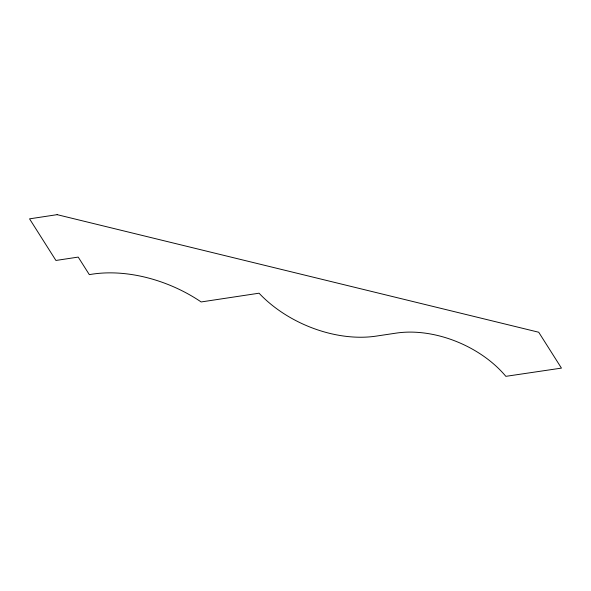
<?xml version="1.0" encoding="UTF-8"?>
<svg xmlns="http://www.w3.org/2000/svg" width="591" height="591" viewBox="0 0 591 591"><rect width="100%" height="100%" fill="white"/><g stroke="black" fill="none" stroke-linecap="round" stroke-linejoin="round"><path stroke-width="0.89" d="M57.135 214.659L29.55 218.847L55.923 260.461L78.211 257.092L89.337 274.645A114.654 74.761 23.7 0 1 201.154 301.949L259.05 293.202A100.211 65.35 23.7 0 0 376.105 336.124L396.214 333.11A90.453 58.982 23.7 0 1 505.852 376.341L561.45 368.112L538.711 332.238L57.135 214.659"/></g></svg>
